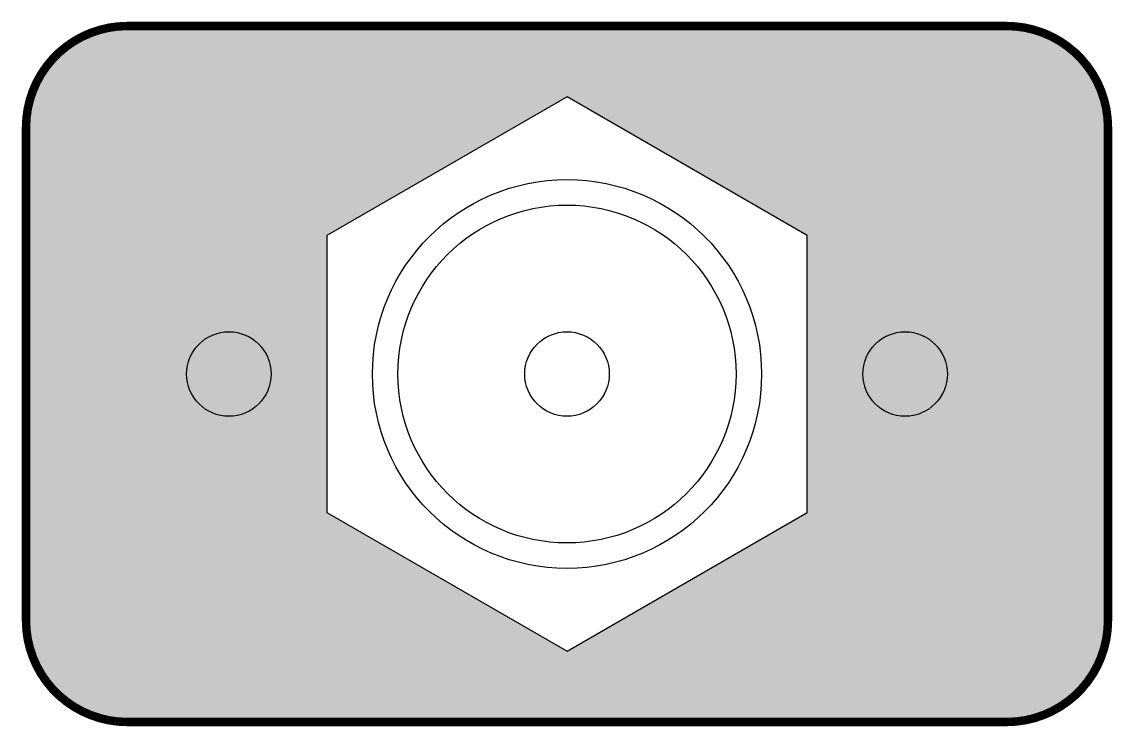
# Model space of a CAD drawing. Header units: inches. Extents: x -0.061 to 0.261, y -0.125 to 0.084.
import ezdxf

# ---------------------------------------------------------------- set-up
doc = ezdxf.new("R2010")
doc.units = ezdxf.units.IN
doc.header["$MEASUREMENT"] = 0

msp = doc.modelspace()

# ---------------------------------------------------------------- hatches: boundary and pattern name
h = msp.add_hatch(color=256)
h.set_gradient(color1=(255, 251, 230), color2=(255, 251, 230))
edge = h.paths.add_edge_path()
edge.add_arc((-0.03, -0.09328), 0.03, 180, 270)
edge.add_line((-0.03, -0.12328), (0.23, -0.12328))
edge.add_arc((0.23, -0.09328), 0.03, 270, 360)
edge.add_line((0.26, -0.09328), (0.26, 0.05272))
edge.add_arc((0.23, 0.05272), 0.03, 0, 90)
edge.add_line((0.23, 0.08272), (-0.03, 0.08272))
edge.add_arc((-0.03, 0.05272), 0.03, 90, 180)
edge.add_line((-0.06, 0.05272), (-0.06, -0.09328))
h.paths.add_polyline_path([(0.02897, -0.06128), (0.1, -0.10229), (0.17103, -0.06128), (0.17103, 0.02073), (0.1, 0.06174), (0.02897, 0.02073)], flags=16)

# ---------------------------------------------------------------- linework, layer by layer
at = {"const_width": 0.0025}
msp.add_lwpolyline([(-0.06, -0.09328, 0.414214), (-0.03, -0.12328), (0.23, -0.12328, 0.414214), (0.26, -0.09328), (0.26, 0.05272, 0.414214), (0.23, 0.08272), (-0.03, 0.08272, 0.414214), (-0.06, 0.05272)], format="xyb", close=True, dxfattribs=at)
msp.add_lwpolyline([(0.02897, -0.06128), (0.1, -0.10229), (0.17103, -0.06128), (0.17103, 0.02073), (0.1, 0.06174), (0.02897, 0.02073)], close=True)
for centre, radius in [((0.1, -0.02028), 0.05755), ((0.1, -0.02028), 0.05), ((0, -0.02028), 0.0125), ((0.1, -0.02028), 0.0125), ((0.2, -0.02028), 0.0125)]:
    msp.add_circle(centre, radius)

doc.saveas('drawing.dxf')
